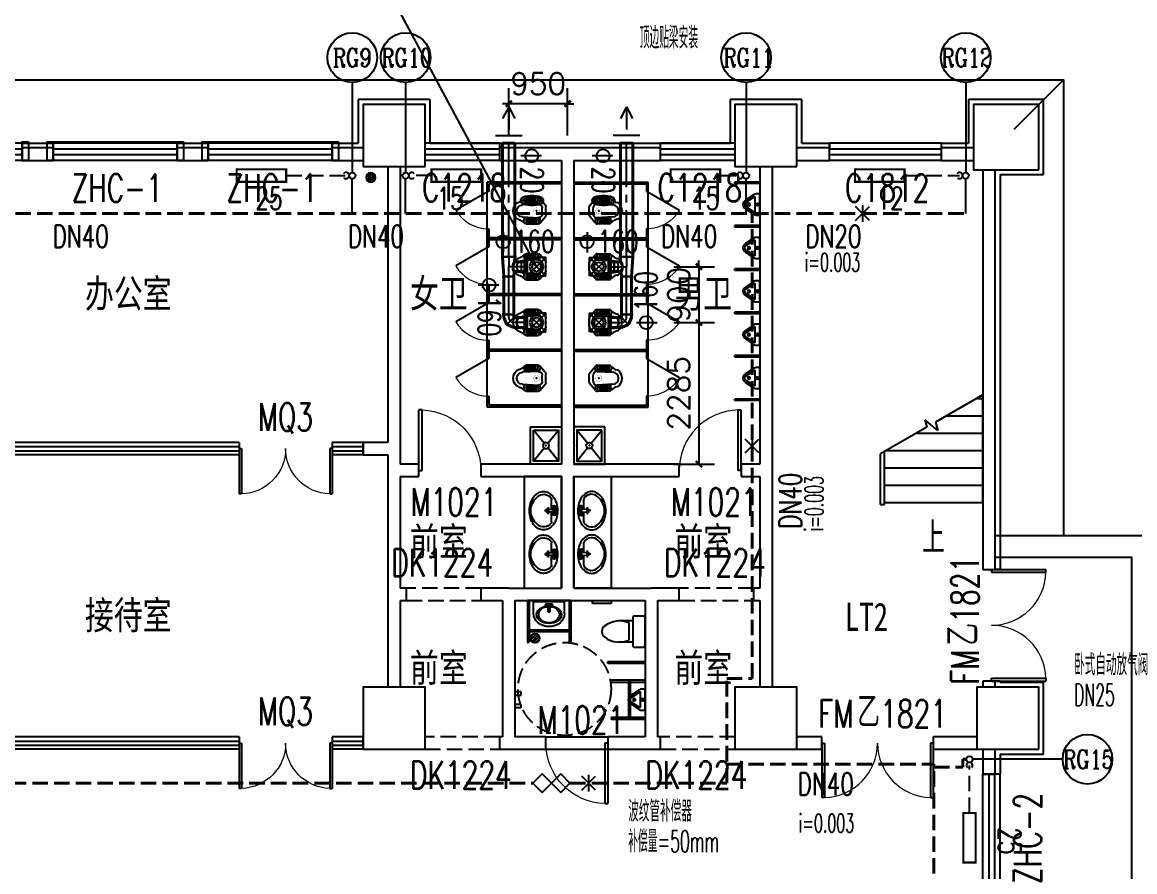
# Model space of a CAD drawing. Extents: x -37230 to 424755, y -141014 to 127947.
# Drawn here: x 100791 to 118741, y 32990 to 46693 of the extents above; entities that cross this region are included whole.
import ezdxf

# ---------------------------------------------------------------- set-up
doc = ezdxf.new("R2010")
doc.units = 0
doc.header["$LTSCALE"] = 1000
doc.header["$MEASUREMENT"] = 0
doc.linetypes.add('CENTER2', pattern=[1.125, 0.75, -0.125, 0.125, -0.125])
doc.linetypes.add('DASH', pattern=[0.35, 0.25, -0.1])
for name, color, linetype in [('AC-PFSB', 4, 'Continuous'), ('COLUMN', 8, 'Continuous'), ('DIM-暖供水', 3, 'Continuous'), ('DIM_SYMB', 3, 'Continuous'), ('DUCT-排风中心线', 5, 'CENTER2'), ('DUCT-排风法兰', 2, 'Continuous'), ('DUCT-排风管端线', 2, 'Continuous'), ('PIPE-暖供支管', 4, 'Continuous'), ('PIPE-暖回支管', 4, 'DASH'), ('S_GROUND(给排水)', 143, 'Continuous'), ('SURFACE', 5, 'Continuous'), ('TH-散热器', 4, 'Continuous'), ('TH_TEXT', 7, 'Continuous'), ('VALVE-暖供水', 7, 'Continuous'), ('VALVE-暖回水', 7, 'Continuous'), ('WINDOW_TEXT', 8, 'Continuous'), ('厨卫', 8, 'Continuous'), ('暖通底图', 8, 'Continuous'), ('设备以及附件层', 7, 'Continuous')]:
    doc.layers.add(name, color=color, linetype=linetype)
doc.layers.add('DUCT-排风管', color=31, linetype='Continuous', lineweight=40)
doc.layers.add('PIPE-暖回水', color=2, linetype='DASH', lineweight=40)
doc.styles.add('-宋体', font='', dxfattribs={"width": 0.75})
doc.styles.add('_TCH_DIM', font='SIMPLEX', dxfattribs={"bigfont": 'GBCBIG'})
doc.styles.add('_TCH_WINDOW', font='SIMPLEX', dxfattribs={"height": 3.5, "bigfont": 'GBCBIG'})
doc.styles.add('_THVAC_DIM', font='SIMPLEX', dxfattribs={"width": 0.8, "height": 3.5, "bigfont": 'HZTXT'})
doc.styles.add('_THVAC_SERIAL', font='COMPLEX', dxfattribs={"width": 0.8, "height": 3.5, "bigfont": 'HZTXT'})
doc.styles.add('DIM_FONT', font='SIMPLEX', dxfattribs={"width": 0.7, "bigfont": 'GBCBIG'})
doc.styles.get('-宋体').set_extended_font_data('SimSun')
doc.dimstyles.get("Standard").update_dxf_attribs({"dimscale": 100, "dimtxt": 3.5, "dimasz": 1, "dimexe": 2.5, "dimexo": 3, "dimgap": 1.5, "dimtad": 1, "dimdec": 0, "dimzin": 0, "dimdsep": 46, "dimtxsty": '_TCH_DIM', "dimblk": 'ARCHTICK', "dimcen": 0.09, "dimclrd": 3, "dimclre": 3, "dimclrt": 3, "dimadec": 0, "dimazin": 0, "dimtfac": 1, "dimtdec": 0, "dimtix": 1, "dimtmove": 2, "dimatfit": 3, "dimfxl": 0, "dimtolj": 1, "dimtzin": 0, "dimarcsym": 0})

# ---------------------------------------------------------------- blocks, each defined once
blk = doc.blocks.new('dgfgrtze')
at = {"layer": '厨卫'}
for p, q in [((324957, -3217), (325215, -3205)), ((324984, -3123), (324993, -3216)), ((325019, -3214), (325019, -3104)), ((325021, -3104), (325211, -3104)), ((325050, -3213), (325050, -3104)), ((325081, -3211), (325081, -3104)), ((325111, -3210), (325111, -3104)), ((325142, -3209), (325142, -3104)), ((325173, -3207), (325173, -3104)), ((325205, -3206), (325211, -3104)), ((325236, -3208), (325251, -3132)), ((325238, -3117), (325330, -3224)), ((324809, -3318), (324809, -3310)), ((324869, -3318), (324869, -3310)), ((325330, -3404), (325238, -3512)), ((325279, -3266), (325279, -3362)), ((325339, -3248), (325339, -3381)), ((325215, -3423), (324957, -3411)), ((324984, -3505), (324993, -3413)), ((325019, -3414), (325019, -3524)), ((325211, -3524), (325021, -3524)), ((325050, -3416), (325050, -3524)), ((325081, -3417), (325081, -3524)), ((325111, -3418), (325111, -3524)), ((325142, -3420), (325142, -3524)), ((325173, -3421), (325173, -3524)), ((325205, -3423), (325211, -3524)), ((325236, -3421), (325251, -3496))]:
    blk.add_line(p, q, dxfattribs=at)
at = {"layer": '厨卫', "const_width": 3}
blk.add_lwpolyline([(325186, -3266, -1), (325186, -3363, -1)], format="xyb", close=True, dxfattribs=at)
at = {"layer": '厨卫'}
for centre, radius, start, end in [((324962, -3310), 153, 130.7841, 180), ((324907, -3246), 68.7, 103.4062, 130.7841), ((324962, -3310), 92.8, 92.693, 180), ((324848, -2999), 185, 283.4062, 315.2192), ((324948, -3099), 43.9, 315.2192, 325.8855), ((325021, -3148), 43.9, 90, 145.8855), ((325211, -3140), 35.9, 40.7002, 90), ((325218, -3266), 61, 0, 92.693), ((325303, -3248), 35.9, 0, 40.7002), ((324962, -3318), 153, 180, 229.2159), ((324962, -3318), 92.8, 180, 267.307), ((325218, -3362), 61, 267.307, 0), ((325303, -3381), 35.9, 319.2998, 0), ((324907, -3382), 68.7, 229.2159, 256.5938), ((324848, -3629), 185, 44.7808, 76.5938), ((324948, -3530), 43.9, 34.1145, 44.7808), ((325021, -3480), 43.9, 214.1145, 270), ((325211, -3488), 35.9, 270, 319.2998)]:
    blk.add_arc(centre, radius, start, end, dxfattribs=at)
for p in [(325186, -3314), (325339, -3314)]:
    blk.add_point(p, dxfattribs=at)
blk = doc.blocks.new('$TCHSYS$APDOOR2D')
blk.add_line((0.5, 0), (0, 0.866))
at = {"lineweight": 13}
blk.add_arc((0.5, 0), 1, 120, 180, dxfattribs=at)
blk = doc.blocks.new('dabi9anqiyi')
at = {"layer": '厨卫'}
for p, q in [((113093, 103811), (112163, 103811)), ((112163, 102611), (112163, 103811)), ((112315, 103811), (112163, 103811)), ((112193, 102611), (112193, 103781)), ((112193, 103781), (112315, 103781)), ((112315, 103781), (112315, 103811)), ((113093, 103811), (112915, 103811)), ((112915, 103811), (112915, 103781)), ((112915, 103781), (113063, 103781)), ((113063, 102611), (113063, 103781)), ((113093, 102611), (113093, 103811)), ((112163, 102611), (112193, 102611)), ((113063, 102611), (113093, 102611))]:
    blk.add_line(p, q, dxfattribs=at)
at = {"layer": '厨卫', "xscale": 600, "yscale": -600, "zscale": 30, "rotation": 180}
blk.add_blockref('$TCHSYS$APDOOR2D', (112615, 103796), dxfattribs=at)
at = {"layer": '厨卫', "extrusion": (0, 0, -1), "xscale": -1, "zscale": -1, "rotation": 90}
blk.add_blockref('dgfgrtze', (-115942, 428200), dxfattribs=at)
blk = doc.blocks.new('$lvtry$00000219')
at = {"color": 0}
for p, q in [((-124, -91), (-43, -216)), ((-116, -76), (116, -76)), ((43, -216), (124, -91))]:
    blk.add_line(p, q, dxfattribs=at)
blk.add_lwpolyline([(69, -231, -0.57735), (-69, -231), (-162, -88, -0.145378), (-170, -61), (-170, 0), (170, 0), (170, -61, -0.145378), (162, -88)], format="xyb", close=True, dxfattribs=at)
for centre, radius in [((0, -177), 20), ((0, -38), 17.7)]:
    blk.add_circle(centre, radius, dxfattribs=at)
for centre, radius, start, end in [((-116, -86), 10, 90, 213.0863), ((116, -86), 10, 326.9137, 90), ((0, -191), 50, 210, 330)]:
    blk.add_arc(centre, radius, start, end, dxfattribs=at)
for p in [(0, -38), (0, -177)]:
    blk.add_point(p, dxfattribs=at)
blk = doc.blocks.new('A$C18BE6784')
at = {"layer": '厨卫'}
for p, q in [((0, 725), (400, 725)), ((0, 725), (0, 700)), ((400, 725), (400, 700)), ((0, 700), (400, 700)), ((0, 25), (400, 25)), ((0, 25), (0, 0)), ((400, 25), (400, 0)), ((0, 0), (400, 0))]:
    blk.add_line(p, q, dxfattribs=at)
at = {"layer": '厨卫', "xscale": -1, "rotation": 90}
blk.add_blockref('$lvtry$00000219', (0, 362), dxfattribs=at)
blk = doc.blocks.new('$lvtry$00000174')
at = {"layer": '厨卫'}
for p, q in [((-179, -96), (-17, -96)), ((-14, -152), (-54, -152)), ((-52, -25), (56, -25)), ((-52, -78), (-20, -78)), ((-22, -44), (-17, -142)), ((2, -208), (2, -161)), ((58, -152), (18, -152)), ((21, -142), (26, -44)), ((21, -96), (183, -96)), ((24, -78), (56, -78))]:
    blk.add_line(p, q, dxfattribs=at)
blk.add_lwpolyline([(-123, -18, 0.084172), (-219, -66, 0.106486), (-289, -143, 0.130324), (-310, -225, 0.130324), (-289, -308, 0.106486), (-219, -385, 0.084172), (-123, -433, 0.073176), (0, -451, 0.073176), (123, -433, 0.084172), (219, -385, 0.106486), (289, -308, 0.130324), (310, -225, 0.130324), (289, -143, 0.106486), (219, -66, 0.084172), (123, -18, 0.073176), (0, 0, 0.073176), (-123, -18)], format="xyb", dxfattribs=at)
for centre, radius in [((-52, -52), 19.4), ((-52, -52), 12.6), ((56, -52), 19.4), ((56, -52), 12.6)]:
    blk.add_circle(centre, radius, dxfattribs=at)
for centre, radius, start, end in [((-114, -224), 148, 125.2171, 225.4044), ((-179, -131), 35.1, 90, 125.2171), ((-52, -52), 26.5, 90, 270), ((2, -152), 30.9, 129.8713, 50.1287), ((2, -62), 29.9, 37.4402, 142.5598), ((2, -142), 19.1, 180, 0), ((2, -152), 19.3, 163.9274, 16.0726), ((56, -52), 26.5, 270, 90), ((183, -131), 35.1, 54.7829, 90), ((118, -224), 148, 314.5956, 54.7829), ((6, -130), 300, 221.743, 269.243), ((-2, -130), 300, 270.757, 318.257)]:
    blk.add_arc(centre, radius, start, end, dxfattribs=at)
for p in [(2, -62), (2, -152)]:
    blk.add_point(p, dxfattribs=at)
blk = doc.blocks.new('AUDIT_I_140201231024-0')
at = {"layer": '厨卫'}
for centre, major_axis, ratio, end_param in [((228, 350), (0, -201), 0.699617, 6.283174), ((226, 350), (0, -167), 0.808666, 6.283176)]:
    blk.add_ellipse(centre, major_axis=major_axis, ratio=ratio, start_param=0, end_param=end_param, dxfattribs=at)
blk = doc.blocks.new('$lvtry$00000171')
for p, q in [((-74, 11), (-11, 74)), ((-70, -27), (27, 70)), ((-53, -53), (53, 53)), ((-27, -70), (70, 27)), ((11, -74), (74, -11))]:
    blk.add_line(p, q)
blk.add_circle((0, 0), 75)
blk.add_point((0, 0))
blk = doc.blocks.new('hgvfdre')
at = {"layer": '厨卫'}
for p, q in [((196778, -2308), (196778, -2969)), ((196807, -2308), (196778, -2308)), ((197478, -2308), (196778, -2308)), ((196807, -2308), (196807, -2969)), ((196878, -2517), (196878, -2308)), ((196878, -2308), (197378, -2308)), ((196878, -2331), (196878, -2308)), ((197378, -2331), (196878, -2331)), ((197378, -2517), (197378, -2308)), ((197378, -2308), (197378, -2331)), ((197450, -2308), (197450, -2969)), ((197478, -2308), (197450, -2308)), ((197478, -2308), (197478, -2969)), ((197828, -2358), (197828, -2308)), ((197828, -2308), (198128, -2308)), ((198128, -2308), (198128, -2358)), ((198128, -2308), (198128, -2308)), ((197185, -2369), (197071, -2369)), ((197071, -2369), (197071, -2407)), ((197109, -2388), (197071, -2388)), ((197071, -2407), (197112, -2407)), ((197104, -2375), (197077, -2402)), ((197104, -2402), (197077, -2375)), ((197090, -2369), (197090, -2407)), ((197116, -2454), (197109, -2369)), ((197121, -2460), (197116, -2454)), ((197128, -2464), (197121, -2460)), ((197136, -2460), (197128, -2464)), ((197140, -2454), (197136, -2460)), ((197147, -2369), (197140, -2454)), ((197144, -2407), (197185, -2407)), ((197185, -2388), (197147, -2388)), ((197179, -2375), (197153, -2402)), ((197179, -2402), (197153, -2375)), ((197166, -2369), (197166, -2407)), ((197185, -2407), (197185, -2369)), ((198128, -2358), (197828, -2358)), ((198478, -2638), (198248, -2638)), ((198418, -2668), (198418, -2948)), ((198478, -2588), (198478, -3028)), ((198648, -2558), (198508, -2558)), ((198678, -3028), (198678, -2588)), ((196807, -2779), (197450, -2779)), ((196807, -2807), (197450, -2807)), ((198478, -2978), (198248, -2978)), ((198508, -3058), (198648, -3058)), ((198078, -3323), (198078, -3293)), ((198078, -3293), (198678, -3293)), ((198678, -3323), (198078, -3323)), ((198678, -3293), (198678, -3323)), ((198678, -3593), (198142, -3593)), ((198143, -3623), (198678, -3623)), ((198413, -4208), (198413, -3608)), ((198443, -4208), (198443, -3608)), ((198678, -3623), (198678, -3593)), ((196678, -3783), (196578, -3783)), ((196578, -3783), (196578, -3833)), ((196578, -3833), (196678, -3833)), ((196678, -3833), (196678, -3783)), ((196678, -3983), (196578, -3983)), ((196578, -3983), (196578, -4033)), ((196578, -4033), (196678, -4033)), ((196678, -4033), (196678, -3983))]:
    blk.add_line(p, q, dxfattribs=at)
blk.add_lwpolyline([(198143, -4223), (198678, -4223), (198678, -4193), (198143, -4193)], dxfattribs=at)
for centre in [(197090, -2388), (197166, -2388)]:
    blk.add_circle(centre, 18.9, dxfattribs=at)
at = {"layer": '厨卫', "linetype": 'DASH'}
blk.add_circle((197378, -3735), 750, dxfattribs=at)
at = {"layer": '厨卫'}
for centre, radius, start, end in [((197128, -2471), 20.9, 124.7081, 55.2919), ((197128, -2471), 13.3, 124.7081, 55.2919), ((198265, -3035), 398, 67.4505, 126.6381), ((198508, -2588), 30, 90, 180), ((198648, -2588), 30, 0, 90), ((198089, -2808), 110, 123.4509, 236.5491), ((196792, -2969), 14.2, 180.1632, 359.8368), ((197464, -2969), 14.2, 180.1632, 359.8368), ((198265, -2581), 398, 233.3619, 292.5495), ((198508, -3028), 30, 180, 270), ((198648, -3028), 30, 270, 0), ((198143, -3608), 15, 89.9994, 270.0006), ((198428, -3608), 15, 0, 180), ((198428, -3608), 15, 269.9969, 270.0031), ((198143, -4208), 15, 89.9994, 270.0006), ((198428, -4208), 15, 180, 0), ((198428, -4208), 15, 89.9969, 90.0031)]:
    blk.add_arc(centre, radius, start, end, dxfattribs=at)
at = {"layer": '厨卫', "extrusion": (0, 0, -1)}
blk.add_ellipse((197128, -2517), major_axis=(-250, 0), ratio=0.847879, start_param=3.141592, end_param=6.283168, dxfattribs=at)
at = {"layer": '厨卫', "xscale": -1}
for name, p, rotation in [('AUDIT_I_140201231024-0', (197478, -2308), 90), ('$lvtry$00000219', (198678, -3908), 270)]:
    blk.add_blockref(name, p, dxfattribs=dict(at, rotation=rotation))
at = {"layer": '厨卫'}
blk.add_blockref('$lvtry$00000171', (196901, -2915), dxfattribs=at)
at = {"layer": '厨卫', "style": 'DIM_FONT', "text_generation_flag": 4, "width": 0.8, "flags": 9}
for tag in ['XSIZE', 'YSIZE']:
    blk.add_attdef(tag, (198678, -2808), '', height=0.5, rotation=270, dxfattribs=at)
blk = doc.blocks.new('geipaishuiguan')
at = {"layer": 'S_GROUND(给排水)'}
for p, q in [((-50313, 82116), (-50313, 81971)), ((-50275, 82043), (-50313, 82043)), ((-50275, 82116), (-50275, 81971))]:
    blk.add_line(p, q, dxfattribs=at)
for radius in [75, 50]:
    blk.add_circle((-50294, 82043), radius, dxfattribs=at)
blk = doc.blocks.new('$lvtry$00000191')
at = {"layer": '厨卫'}
for p, q in [((-250, -50), (-39, -219)), ((39, -219), (250, -50)), ((-250, -450), (-39, -281)), ((39, -281), (250, -450))]:
    blk.add_line(p, q, dxfattribs=at)
for points in [[(300, -500), (300, 0), (-300, 0), (-300, -500)], [(250, -450), (250, -50), (-250, -50), (-250, -450)]]:
    blk.add_lwpolyline(points, close=True, dxfattribs=at)
blk.add_circle((0, -250), 50, dxfattribs=at)
for p in [(0, -50), (0, -250)]:
    blk.add_point(p, dxfattribs=at)
blk = doc.blocks.new('gouzaozhuyi')
at = {"layer": 'COLUMN'}
blk.add_lwpolyline([(-113223, -21566), (-113223, -21866), (-113323, -21866), (-113323, -21566), (-113223, -21566)], dxfattribs=at)
blk = doc.blocks.new('HQS')
at = {"layer": 'AC-PFSB'}
for p, q in [((-160, -160), (160, 160)), ((160, -160), (-160, 160)), ((-80, -160), (-80, -200)), ((80, -160), (80, -200)), ((-80, -200), (80, -200))]:
    blk.add_line(p, q, dxfattribs=at)
blk.add_lwpolyline([(-160, 160), (160, 160), (160, -160), (-160, -160)], close=True, dxfattribs=at)
for radius in [120, 80]:
    blk.add_circle((0, 0), radius, dxfattribs=at)
blk = doc.blocks.new('_ArchTick')
at = {"color": 0, "linetype": 'ByBlock', "const_width": 0.4}
blk.add_lwpolyline([(-0.5, -0.5), (0.5, 0.5)], dxfattribs=at)
blk = doc.blocks.new('*D36')
at = {"color": 3, "lineweight": -2}
for p, q in [((108641, 44865), (108641, 45629)), ((109591, 44865), (109591, 45629)), ((108641, 45379), (108541, 45379)), ((109591, 45379), (108641, 45379)), ((109591, 45379), (109691, 45379))]:
    blk.add_line(p, q, dxfattribs=at)
at = {"layer": 'Defpoints', "color": 0}
for p in [(108641, 45379), (108641, 44565, 103), (109591, 44565)]:
    blk.add_point(p, dxfattribs=at)
at = {"color": 3, "lineweight": -2, "xscale": 100, "yscale": 100, "zscale": 100}
blk.add_blockref('_ArchTick', (108641, 45379), dxfattribs=at)
at = {"color": 3, "lineweight": -2, "xscale": 100, "yscale": 100, "zscale": 100, "rotation": 180}
blk.add_blockref('_ArchTick', (109591, 45379), dxfattribs=at)
at = {"color": 3, "insert": (109116, 45704), "char_height": 350, "attachment_point": 5, "style": '_TCH_DIM'}
blk.add_mtext('\\A1;950', dxfattribs=at)
blk = doc.blocks.new('*D37')
at = {"color": 3, "lineweight": -2}
for p, q in [((111307, 42750), (111960, 42750)), ((111710, 42750), (111710, 42850)), ((111710, 42750), (111710, 41850)), ((111307, 41850), (111960, 41850)), ((111710, 41850), (111710, 41750))]:
    blk.add_line(p, q, dxfattribs=at)
at = {"layer": 'Defpoints', "color": 0}
for p in [(111007, 42750), (111007, 41850), (111710, 41850)]:
    blk.add_point(p, dxfattribs=at)
at = {"color": 3, "lineweight": -2, "xscale": 100, "yscale": 100, "zscale": 100}
for p, rotation in [((111710, 42750), 270), ((111710, 41850), 90)]:
    blk.add_blockref('_ArchTick', p, dxfattribs=dict(at, rotation=rotation))
at = {"color": 3, "insert": (111385, 42300), "char_height": 350, "attachment_point": 5, "rotation": 90, "style": '_TCH_DIM'}
blk.add_mtext('\\A1;900', dxfattribs=at)
blk = doc.blocks.new('*D38')
at = {"color": 3, "lineweight": -2}
for p, q in [((111307, 41850), (111960, 41850)), ((111710, 41850), (111710, 39565)), ((111307, 39565), (111960, 39565))]:
    blk.add_line(p, q, dxfattribs=at)
at = {"layer": 'Defpoints', "color": 0}
for p in [(111007, 41850), (111007, 39565, 0), (111710, 39565)]:
    blk.add_point(p, dxfattribs=at)
at = {"color": 3, "lineweight": -2, "xscale": 100, "yscale": 100, "zscale": 100}
for p, rotation in [((111710, 41850), 90), ((111710, 39565), 270)]:
    blk.add_blockref('_ArchTick', p, dxfattribs=dict(at, rotation=rotation))
at = {"color": 3, "insert": (111385, 40708), "char_height": 350, "attachment_point": 5, "rotation": 90, "style": '_TCH_DIM'}
blk.add_mtext('\\A1;2285', dxfattribs=at)
blk = doc.blocks.new('平')
at = {"color": 3}
for p, q in [((110282, 45488), (110184, 45299)), ((110282, 45488), (110282, 45122)), ((110282, 45488), (110381, 45299)), ((110069, 45025), (110496, 45025))]:
    blk.add_line(p, q, dxfattribs=at)
blk = doc.blocks.new('$DorLib2D$00000001')
for p, q in [((0.45, 0.975), (0.5, 0.975)), ((0.45, 0), (0.45, 0.975)), ((0.5, 0), (0.5, 0.975)), ((0.5, 0), (0.45, 0))]:
    blk.add_line(p, q)
at = {"lineweight": 13}
blk.add_arc((0.475, 0), 0.975, 91.4693, 180, dxfattribs=at)
blk = doc.blocks.new('$DorLib2D$00000002')
for p, q in [((-0.5, 0), (-0.5, 0.4875)), ((-0.475, 0.4875), (-0.5, 0.4875)), ((-0.475, 0), (-0.475, 0.4875)), ((0.475, 0), (0.475, 0.4875)), ((0.475, 0.4875), (0.5, 0.4875)), ((0.5, 0), (0.5, 0.4875)), ((-0.5, 0), (-0.475, 0)), ((0.5, 0), (0.475, 0))]:
    blk.add_line(p, q)
at = {"lineweight": 13}
for centre, start, end in [((-0.4875, 0), 0, 88.53072), ((0.4875, 0), 91.46928, 180)]:
    blk.add_arc(centre, 0.4875, start, end, dxfattribs=at)
blk = doc.blocks.new('$WINLIB2D$00000001')
at = {"color": 0}
for points in [[(-0.5, 0.5), (-0.5, -0.5)], [(-0.5, 0.5), (0.5, 0.5)], [(0.5, -0.5), (0.5, 0.5)], [(0.5, 0.1667), (-0.5, 0.1667)], [(0.5, -0.1667), (-0.5, -0.1667)], [(-0.5, -0.5), (0.5, -0.5)]]:
    blk.add_lwpolyline(points, dxfattribs=at)
blk = doc.blocks.new('_FZH')
blk.add_lwpolyline([(-0.5, -0.5), (0.5, -0.5), (0.5, 0.5), (-0.5, 0.5)], close=True)
blk = doc.blocks.new('$VALVE$00000780')
at = {"layer": '设备以及附件层'}
for points in [[(-37.3, -37.3), (37.3, 37.3)], [(37.3, -37.3), (-37.3, 37.3)], [(0, 45.5), (0, -45.5)]]:
    blk.add_lwpolyline(points, dxfattribs=at)
blk = doc.blocks.new('$VALVE$00000440')
for points in [[(-75, -75), (0, 0), (-75, 75), (-150, 0)], [(75, -75), (150, 0), (75, 75), (0, 0)]]:
    blk.add_lwpolyline(points, close=True)
for p in [(-150, 0), (150, 0)]:
    blk.add_point(p)

msp = doc.modelspace()

# ---------------------------------------------------------------- linework, layer by layer
at = {"color": 3}
for p, q in [((106115.7, 45723.3), (106115.7, 44270.2, 750)), ((106976.5, 45723.3), (106976.5, 44270.2, 750)), ((112470.9, 45723.3), (112470.9, 44270.2, 750)), ((116014.9, 45723.3), (116014.9, 44270.2, 750)), ((117578.4, 34805.1), (116125.3, 34805.1, 750))]:
    msp.add_line(p, q, dxfattribs=at)
at = {"layer": 'DIM-暖供水'}
for points in [[(114640.8, 42567.8, 0, 0, 0), (113340.8, 42567.8, 53.3, 0, 0), (113140.8, 42567.8, 0, 0, 0)], [(113821.4, 39703, 0, 0, 0), (113821.4, 38403, 53.3, 0, 0), (113821.4, 38203, 0, 0, 0)], [(114543.2, 33520.4, 0, 0, 0), (113243.2, 33520.4, 53.3, 0, 0), (113043.2, 33520.4, 0, 0, 0)]]:
    msp.add_lwpolyline(points, format="xyseb", dxfattribs=at)
for centre in [(106115.7, 46123.3), (106976.5, 46123.3), (112470.9, 46123.3), (116014.9, 46123.3), (117978.4, 34805.1)]:
    msp.add_circle(centre, 400, dxfattribs=at)
at = {"layer": 'DIM_SYMB', "color": 8}
msp.add_lwpolyline([(115466.4, 38805.2, 0, 0, 0), (115466.4, 39615.2, 120, 0, 0), (115466.4, 40065.2, 0, 0, 0)], format="xyseb", dxfattribs=at)
at = {"layer": 'DUCT-排风中心线'}
for p, q in [((108641.1, 42910.4), (108641.1, 44745.2)), ((110541.7, 42910.4), (110541.7, 44745.2)), ((108641.1, 42910.2), (108641.1, 42750.2)), ((110541.7, 42910.2), (110541.7, 42750.2)), ((108841.1, 42750.2), (108641.1, 42750.2)), ((108641.1, 42590.2), (108641.1, 42750.2)), ((108901.2, 42750.2), (108841.3, 42750.2)), ((110281.6, 42750.2), (110341.5, 42750.2)), ((110341.7, 42750.2), (110541.7, 42750.2)), ((110541.7, 42590.2), (110541.7, 42750.2)), ((108641.1, 41980.4), (108641.1, 42590)), ((110541.7, 41980.4), (110541.7, 42590)), ((108641.1, 41930.2), (108641.1, 41980.2)), ((108771.1, 41850.2), (108721.1, 41850.2)), ((108901.2, 41850.2), (108771.1, 41850.2)), ((110281.6, 41850.2), (110411.7, 41850.2)), ((110411.7, 41850.2), (110461.7, 41850.2)), ((110541.7, 41930.2), (110541.7, 41980.2))]:
    msp.add_line(p, q, dxfattribs=at)
for centre, start, end in [((108721.1, 41930.2), 180, 270), ((110461.7, 41930.2), 270, 0)]:
    msp.add_arc(centre, 80, start, end, dxfattribs=at)
at = {"layer": 'DUCT-排风法兰'}
for p, q in [((108766.1, 42910.3), (108516.1, 42910.3)), ((110666.7, 42910.3), (110416.7, 42910.3)), ((108841.2, 42855.2), (108841.2, 42645.2)), ((110341.6, 42645.2), (110341.6, 42855.2)), ((108536.1, 42590.1), (108746.1, 42590.1)), ((110436.7, 42590.1), (110646.7, 42590.1)), ((108746.1, 41980.3), (108536.1, 41980.3)), ((108771.2, 41745.2), (108771.2, 41955.2)), ((110411.6, 41955.2), (110411.6, 41745.2)), ((110646.7, 41980.3), (110436.7, 41980.3))]:
    msp.add_line(p, q, dxfattribs=at)
at = {"layer": 'DUCT-排风管'}
for p, q in [((108741.1, 44745.2), (108541.1, 44745.2)), ((108541.1, 44745.2), (108541.1, 42910.4)), ((108741.1, 42910.4), (108741.1, 44745.2)), ((110641.7, 44745.2), (110441.7, 44745.2)), ((110441.7, 44745.2), (110441.7, 42910.4)), ((110641.7, 42910.4), (110641.7, 44745.2)), ((108541.1, 42910.2), (108561.1, 42590.2)), ((108736.1, 42830.2), (108741.1, 42910.2)), ((110446.7, 42830.2), (110441.7, 42910.2)), ((110641.7, 42910.2), (110621.7, 42590.2)), ((108736.1, 42830.2), (108841.1, 42830.2)), ((108901.2, 42830.2), (108841.3, 42830.2)), ((108901.2, 42670.2), (108901.2, 42830.2)), ((110341.5, 42830.2), (110281.6, 42830.2)), ((110281.6, 42830.2), (110281.6, 42670.2)), ((110446.7, 42830.2), (110341.7, 42830.2)), ((108561.1, 42590), (108561.1, 41980.4)), ((108721.1, 42590.2), (108726.1, 42670.2)), ((108721.1, 41980.4), (108721.1, 42590)), ((108841.1, 42670.2), (108726.1, 42670.2)), ((108841.3, 42670.2), (108901.2, 42670.2)), ((110281.6, 42670.2), (110341.5, 42670.2)), ((110341.7, 42670.2), (110456.7, 42670.2)), ((110461.7, 42590.2), (110456.7, 42670.2)), ((110461.7, 42590), (110461.7, 41980.4)), ((110621.7, 41980.4), (110621.7, 42590)), ((108561.1, 41930.2), (108561.1, 41980.2)), ((108607.9, 41817.1), (108561.1, 41930.2)), ((108721.1, 41930.2), (108721.1, 41980.2)), ((108771.1, 41930.2), (108721.1, 41930.2)), ((108901.2, 41930.2), (108771.1, 41930.2)), ((108901.2, 41770.2), (108901.2, 41930.2)), ((110411.7, 41930.2), (110281.6, 41930.2)), ((110281.6, 41930.2), (110281.6, 41770.2)), ((110411.7, 41930.2), (110461.7, 41930.2)), ((110461.7, 41930.2), (110461.7, 41980.2)), ((110574.8, 41817.1), (110621.7, 41930.2)), ((110621.7, 41930.2), (110621.7, 41980.2)), ((108721.1, 41770.2), (108607.9, 41817.1)), ((108771.1, 41770.2), (108721.1, 41770.2)), ((108771.1, 41770.2), (108901.2, 41770.2)), ((110281.6, 41770.2), (110411.7, 41770.2)), ((110411.7, 41770.2), (110461.7, 41770.2)), ((110461.7, 41770.2), (110574.8, 41817.1))]:
    msp.add_line(p, q, dxfattribs=at)
for centre, start, end in [((108852.9, 42742.6), 143.13787, 209.70946), ((110329.9, 42742.6), 330.29054, 36.86213)]:
    msp.add_arc(centre, 146.1, start, end, dxfattribs=at)
at = {"layer": 'DUCT-排风管端线'}
for p, q in [((108541.1, 42910.4), (108741.1, 42910.4)), ((108541.1, 42910.2), (108741.1, 42910.2)), ((110441.7, 42910.4), (110641.7, 42910.4)), ((110641.7, 42910.2), (110441.7, 42910.2)), ((108841.1, 42830.2), (108841.1, 42670.2)), ((108841.3, 42830.2), (108841.3, 42670.2)), ((110341.5, 42670.2), (110341.5, 42830.2)), ((110341.7, 42830.2), (110341.7, 42670.2)), ((108721.1, 42590.2), (108561.1, 42590.2)), ((108721.1, 42590), (108561.1, 42590)), ((110461.7, 42590.2), (110621.7, 42590.2)), ((110621.7, 42590), (110461.7, 42590)), ((108561.1, 41980.4), (108721.1, 41980.4)), ((108561.1, 41980.2), (108721.1, 41980.2)), ((108607.9, 41817.1), (108721.1, 41930.2)), ((108771.1, 41930.2), (108771.1, 41770.2)), ((108771.1, 41770.2), (108771.1, 41930.2)), ((110411.7, 41770.2), (110411.7, 41930.2)), ((110411.7, 41770.2), (110411.7, 41930.2)), ((110461.7, 41980.4), (110621.7, 41980.4)), ((110621.7, 41980.2), (110461.7, 41980.2)), ((110574.8, 41817.1), (110461.7, 41930.2))]:
    msp.add_line(p, q, dxfattribs=at)
at = {"layer": 'PIPE-暖供支管', "linetype": 'Continuous'}
for p, q in [((106115.7, 43608), (106115.7, 44170.2)), ((106976.5, 43608), (106976.5, 44170.2)), ((112470.9, 43608), (112470.9, 44170.2)), ((116014.9, 43608), (116014.9, 44170.2))]:
    msp.add_line(p, q, dxfattribs=at)
for centre in [(106115.7, 44220.2), (106976.5, 44220.2), (112470.9, 44220.2), (116014.9, 44220.2), (116075.3, 34805.1)]:
    msp.add_circle(centre, 50, dxfattribs=at)
at = {"layer": 'PIPE-暖回支管', "linetype": 'DASH'}
for p, q in [((105051, 44220.2), (106015.7, 44220.2)), ((107394.9, 44220.2), (107076.5, 44220.2)), ((112052.5, 44220.2), (112370.9, 44220.2)), ((115027.1, 44220.2), (115914.9, 44220.2)), ((116075.3, 33938.2), (116075.3, 34705.1))]:
    msp.add_line(p, q, dxfattribs=at)
for centre, start, end in [((106015.7, 44220.2), 225, 135), ((107076.5, 44220.2), 45, 315), ((112370.9, 44220.2), 225, 135), ((115914.9, 44220.2), 225, 135), ((116075.3, 34705.1), 315, 225)]:
    msp.add_arc(centre, 50, start, end, dxfattribs=at)
at = {"layer": 'PIPE-暖回水', "linetype": 'DASH'}
for p, q in [((89131.6, 43608), (116014.9, 43608)), ((112566, 36105.8), (112566, 43608)), ((112157.1, 34419.1), (112157.1, 36105.8)), ((112157.1, 36105.8), (112566, 36105.8)), ((112157.1, 34724.6), (115501.3, 34724.6)), ((115501.3, 34677.8), (115501.3, 34724.6)), ((115501.3, 27710.6), (115501.3, 34677.8)), ((115501.3, 34677.8), (115970.2, 34677.8)), ((115970.2, 34677.8), (115970.2, 34805.1)), ((115970.2, 34805.1), (116025.3, 34805.1)), ((68404.3, 34419.1), (109029.1, 34419.1)), ((109629, 34419.1), (112157.1, 34419.1))]:
    msp.add_line(p, q, dxfattribs=at)
at = {"layer": 'SURFACE', "color": 8}
for p, q in [((107371.4, 45445.2), (106211.4, 45445.2)), ((106211.4, 45445.2), (106211.4, 44745.2)), ((107371.4, 44745.2), (107371.4, 45445.2)), ((113371.4, 45445.2), (112211.4, 45445.2)), ((112211.4, 45445.2), (112211.4, 44745.2)), ((113371.4, 44745.2), (113371.4, 45445.2)), ((117271.4, 45445.2), (116061.4, 45445.2)), ((116061.4, 45445.2), (116061.4, 44745.2)), ((117271.4, 44235.2), (117271.4, 45445.2)), ((100791.4, 44745.2), (100791.4, 44665.2)), ((100791.4, 44745.2), (101291.4, 44745.2)), ((101291.4, 44745.2), (101291.4, 44665.2)), ((103291.4, 44745.2), (103291.4, 44665.2)), ((103291.4, 44745.2), (103791.4, 44745.2)), ((103791.4, 44745.2), (103791.4, 44665.2)), ((105791.4, 44745.2), (105791.4, 44665.2)), ((105791.4, 44745.2), (106211.4, 44745.2)), ((107371.4, 44745.2), (109591.4, 44745.2)), ((109591.4, 44745.2), (112211.4, 44745.2)), ((113371.4, 44745.2), (113816.4, 44745.2)), ((113816.4, 44745.2), (113816.4, 44665.2)), ((115616.4, 44745.2), (115616.4, 44665.2)), ((115616.4, 44745.2), (116061.4, 44745.2)), ((116571.4, 44235.2), (116571.4, 37865.2)), ((116571.4, 44235.2), (117271.4, 44235.2)), ((116571.4, 37865.2), (116491.4, 37865.2)), ((116571.4, 36065.2), (116491.4, 36065.2)), ((116571.4, 36065.2), (116571.4, 36045.2)), ((117271.4, 36045.2), (116571.4, 36045.2)), ((117271.4, 34885.2), (117271.4, 36045.2)), ((116571.4, 34885.2), (116571.4, 34565.2)), ((116571.4, 34885.2), (117271.4, 34885.2)), ((116571.4, 34565.2), (116491.4, 34565.2))]:
    msp.add_line(p, q, dxfattribs=at)
at = {"layer": 'TH-散热器', "color": 3, "const_width": 35}
for points in [[(104251, 44120.2), (105051, 44120.2), (105051, 44320.2), (104251, 44320.2)], [(108194.9, 44320.2), (107394.9, 44320.2), (107394.9, 44120.2), (108194.9, 44120.2)], [(111252.5, 44120.2), (112052.5, 44120.2), (112052.5, 44320.2), (111252.5, 44320.2)], [(114227.1, 44120.2), (115027.1, 44120.2), (115027.1, 44320.2), (114227.1, 44320.2)], [(116175.3, 33138.2), (116175.3, 33938.2), (115975.3, 33938.2), (115975.3, 33138.2)]]:
    msp.add_lwpolyline(points, close=True, dxfattribs=at)
at = {"layer": 'TH_TEXT', "color": 3}
for p, q in [((109169.1, 44539.1), (108836.6, 44539.1)), ((110321.1, 44539.1), (109988.6, 44539.1)), ((108551, 43309.6), (108551, 42977.1)), ((109904.5, 43309.6), (109904.5, 42977.1)), ((108481.5, 42454.8, 103), (108149, 42454.8, 103)), ((110701.2, 41849.8, 103), (111033.7, 41849.8, 103))]:
    msp.add_line(p, q, dxfattribs=at)
msp.add_lwpolyline([(102864.3, 49687.3), (105362.1, 49687.3), (109088.7, 42750.2)], dxfattribs=at)
for centre in [(109011.6, 44539.1), (110163.6, 44539.1), (108551, 43152.1), (109904.5, 43152.1), (108324, 42454.8, 103), (110858.7, 41849.8, 103)]:
    msp.add_circle(centre, 105, dxfattribs=at)
at = {"layer": '暖通底图', "color": 8}
for p, q in [((101291.4, 44765.2), (103291.4, 44765.2)), ((103791.4, 44765.2), (105791.4, 44765.2)), ((101291.4, 44665.2), (100791.4, 44665.2)), ((100791.4, 44665.2), (100791.4, 44465.2)), ((101291.4, 44465.2), (101291.4, 44665.2)), ((103791.4, 44665.2), (103291.4, 44665.2)), ((103291.4, 44665.2), (103291.4, 44465.2)), ((103791.4, 44465.2), (103791.4, 44665.2)), ((106291.4, 44665.2), (105791.4, 44665.2)), ((105791.4, 44665.2), (105791.4, 44465.2)), ((109591.4, 44665.2), (108491.4, 44665.2)), ((108491.4, 44665.2), (108491.4, 44465.2)), ((111091.4, 44665.2), (109591.4, 44665.2)), ((111091.4, 44465.2), (111091.4, 44665.2)), ((113816.4, 44665.2), (113291.4, 44665.2)), ((113816.4, 44465.2), (113816.4, 44665.2)), ((116141.4, 44665.2), (115616.4, 44665.2)), ((115616.4, 44665.2), (115616.4, 44465.2)), ((100791.4, 44465.2), (101291.4, 44465.2)), ((103291.4, 44465.2), (103791.4, 44465.2)), ((105791.4, 44465.2), (106291.4, 44465.2)), ((106691.4, 44365.2), (106691.4, 39915.2)), ((106891.4, 44365.2), (106891.4, 39815.2)), ((108491.4, 44465.2), (109491.4, 44465.2)), ((109491.4, 44465.2), (109491.4, 39565.2)), ((109691.4, 44465.2), (109691.4, 39565.2)), ((109691.4, 44465.2), (111091.4, 44465.2)), ((112691.4, 44365.2), (112691.4, 39565.2)), ((112891.4, 44365.2), (112891.4, 39465.2)), ((113291.4, 44465.2), (113816.4, 44465.2)), ((115616.4, 44465.2), (116141.4, 44465.2)), ((116291.4, 44315.2), (116291.4, 37865.2)), ((116491.4, 37865.2), (116491.4, 44315.2)), ((116291.4, 40681.5), (115526.9, 40240.1)), ((116193.9, 40625.2), (116291.4, 40625.2)), ((116291.4, 38945.2), (116291.4, 40681.5)), ((115561.9, 40109.7), (115355.8, 40282.6)), ((115355.8, 40282.6), (115388.6, 40160.3)), ((115526.9, 40240.1), (115561.9, 40109.7)), ((115708.9, 40345.2), (116291.4, 40345.2)), ((115388.6, 40160.3), (114641.4, 39728.9)), ((115223.9, 40065.2), (116291.4, 40065.2)), ((106691.4, 39915.2), (106291.4, 39915.2)), ((106291.4, 39915.2), (106291.4, 39715.2)), ((106291.4, 39715.2), (106691.4, 39715.2)), ((106691.4, 39715.2), (106691.4, 39465.2)), ((106891.4, 39815.2), (106891.4, 39565.2)), ((114641.4, 38945.2), (114641.4, 39728.9)), ((114641.4, 38915.2), (114641.4, 39728.9)), ((114701.4, 38915.2), (114701.4, 39763.5)), ((114738.9, 39785.2), (116291.4, 39785.2)), ((107191.4, 39565.2), (106891.4, 39565.2)), ((107191.4, 39365.2), (107191.4, 39565.2)), ((109491.4, 39565.2), (108191.4, 39565.2)), ((108191.4, 39565.2), (108191.4, 39365.2)), ((111391.4, 39565.2), (109691.4, 39565.2)), ((111391.4, 39365.2), (111391.4, 39565.2)), ((112691.4, 39565.2), (112391.4, 39565.2)), ((112391.4, 39565.2), (112391.4, 39365.2)), ((114701.4, 39505.2), (116291.4, 39505.2)), ((106691.4, 39465.2), (106691.4, 37465.2)), ((106891.4, 39365.2), (107191.4, 39365.2)), ((106891.4, 39365.2), (106891.4, 37565.2)), ((108191.4, 39365.2), (109491.4, 39365.2)), ((109491.4, 39365.2), (109491.4, 37565.2)), ((109691.4, 39365.2), (111391.4, 39365.2)), ((109691.4, 39365.2), (109691.4, 37565.2)), ((112391.4, 39365.2), (112691.4, 39365.2)), ((112691.4, 39365.2), (112691.4, 37565.2)), ((112891.4, 39465.2), (112891.4, 37465.2)), ((114701.4, 39225.2), (116291.4, 39225.2)), ((114641.4, 38915.2), (114701.4, 38915.2)), ((114701.4, 38945.2), (116291.4, 38945.2)), ((116291.4, 37865.2), (116491.4, 37865.2)), ((106991.4, 37565.2), (106891.4, 37565.2)), ((106991.4, 37365.2), (106991.4, 37565.2)), ((108641.4, 37565.2), (108191.4, 37565.2)), ((108191.4, 37565.2), (108191.4, 37365.2)), ((108641.4, 37565.2), (109491.4, 37565.2)), ((109691.4, 37565.2), (110941.4, 37565.2)), ((111391.4, 37565.2), (110941.4, 37565.2)), ((111391.4, 37365.2), (111391.4, 37565.2)), ((112691.4, 37565.2), (112591.4, 37565.2)), ((112591.4, 37565.2), (112591.4, 37365.2)), ((106691.4, 37465.2), (106691.4, 35965.2)), ((106891.4, 37365.2), (106991.4, 37365.2)), ((106891.4, 37365.2), (106891.4, 35965.2)), ((108191.4, 37365.2), (108541.4, 37365.2)), ((108541.4, 37365.2), (108541.4, 35165.2)), ((108741.4, 37365.2), (108741.4, 35165.2)), ((108741.4, 37365.2), (109591.4, 37365.2)), ((109591.4, 37365.2), (110841.4, 37365.2)), ((110841.4, 37365.2), (110841.4, 35165.2)), ((111041.4, 37365.2), (111041.4, 35165.2)), ((111041.4, 37365.2), (111391.4, 37365.2)), ((112591.4, 37365.2), (112691.4, 37365.2)), ((112691.4, 37365.2), (112691.4, 35965.2)), ((112891.4, 37465.2), (112891.4, 35965.2)), ((116491.4, 36065.2), (116291.4, 36065.2)), ((116291.4, 36065.2), (116291.4, 35965.2)), ((116491.4, 35965.2), (116491.4, 36065.2)), ((108541.4, 35165.2), (108491.4, 35165.2)), ((108491.4, 35165.2), (108491.4, 34965.2)), ((109241.4, 35165.2), (108741.4, 35165.2)), ((109241.4, 34965.2), (109241.4, 35165.2)), ((109241.4, 35165.2), (110241.4, 35165.2)), ((110841.4, 35165.2), (110241.4, 35165.2)), ((110241.4, 35165.2), (110241.4, 34965.2)), ((111091.4, 35165.2), (111041.4, 35165.2)), ((111091.4, 34965.2), (111091.4, 35165.2)), ((113691.4, 35165.2), (113291.4, 35165.2)), ((113691.4, 34965.2), (113691.4, 35165.2)), ((116191.4, 35165.2), (115491.4, 35165.2)), ((115491.4, 35165.2), (115491.4, 34965.2)), ((108491.4, 34965.2), (108641.4, 34965.2)), ((108641.4, 34965.2), (109241.4, 34965.2)), ((109241.4, 34965.2), (110241.4, 34965.2)), ((110241.4, 34965.2), (110941.4, 34965.2)), ((110941.4, 34965.2), (111091.4, 34965.2)), ((113291.4, 34965.2), (113691.4, 34965.2)), ((115491.4, 34965.2), (116191.4, 34965.2)), ((116291.4, 34965.2), (116291.4, 34565.2)), ((116491.4, 34565.2), (116491.4, 34965.2)), ((116291.4, 34565.2), (116491.4, 34565.2))]:
    msp.add_line(p, q, dxfattribs=at)
at = {"layer": '暖通底图', "color": 8, "linetype": 'DASH'}
for p, q in [((108191.4, 37565.2), (106991.4, 37565.2)), ((112591.4, 37565.2), (111391.4, 37565.2)), ((106991.4, 37365.2), (108191.4, 37365.2)), ((111391.4, 37365.2), (112591.4, 37365.2)), ((108491.4, 35165.2), (107291.4, 35165.2)), ((112291.4, 35165.2), (111091.4, 35165.2)), ((107291.4, 34965.2), (108491.4, 34965.2)), ((111091.4, 34965.2), (112291.4, 34965.2))]:
    msp.add_line(p, q, dxfattribs=at)
at = {"layer": '暖通底图', "color": 8}
for points in [[(65991.4, 38415.2), (65991.4, 45765.2), (117591.4, 45765.2), (117591.4, 38415.2)], [(117591.4, 45765.2), (116791.4, 44965.2)], [(116491.4, 38415.2), (119041.4, 38415.2), (119041.4, 26915.2), (116891.4, 26915.2)], [(116491.4, 38065.2), (118691.4, 38065.2), (118691.4, 27265.2), (116891.4, 27265.2)]]:
    msp.add_lwpolyline(points, dxfattribs=at)
for points in [[(109491.4, 37565.2), (109491.4, 39365.2), (108891.4, 39365.2), (108891.4, 37565.2)], [(109691.4, 37565.2), (109691.4, 39365.2), (110291.4, 39365.2), (110291.4, 37565.2)]]:
    msp.add_lwpolyline(points, close=True, dxfattribs=at)

# ---------------------------------------------------------------- block references
msp.add_blockref('平', (-1641.2, -160.1))
at = {"xscale": -1}
msp.add_blockref('平', (220824, -160.1), dxfattribs=at)
at = {"layer": 'AC-PFSB', "yscale": 0.9375, "zscale": 0.9375}
for p, xscale, rotation in [((109088.7, 42750.2), -0.9375, 270), ((110094.1, 42750.2), 0.9375, 90.00000000000001), ((109088.7, 41850.2), -0.9375, 270), ((110094.1, 41850.2), 0.9375, 90.00000000000001)]:
    msp.add_blockref('HQS', p, dxfattribs=dict(at, xscale=xscale, rotation=rotation))
at = {"layer": 'VALVE-暖供水', "xscale": 3, "yscale": 3, "zscale": 3}
for p in [(114347.4, 43608), (112566, 39856.9), (109930.2, 34419.1)]:
    msp.add_blockref('$VALVE$00000780', p, dxfattribs=at)
at = {"layer": 'VALVE-暖回水', "xscale": 2, "yscale": 2, "zscale": 2}
msp.add_blockref('$VALVE$00000440', (109329.1, 34419.1), dxfattribs=at)
at = {"layer": '暖通底图', "color": 8}
for name, p, xscale, yscale, zscale, rotation in [('_FZH', (106791.4, 44865.2), 1000, 1000, 1000, 90), ('_FZH', (112791.4, 44865.2), 1000, 1000, 1000, 90), ('_FZH', (116666.4, 44840.2), 1050, 1050, 1050, 90), ('$DorLib2D$00000002', (116431.4, 36965.2), 1800, 1800, 280, 270), ('_FZH', (106791.4, 35465.2), 1000, 1000, 1000, 90), ('_FZH', (112791.4, 35465.2), 1000, 1000, 1000, 90), ('_FZH', (116691.4, 35465.2), 1000, 1000, 1000, 90)]:
    msp.add_blockref(name, p, dxfattribs=dict(at, xscale=xscale, yscale=yscale, zscale=zscale, rotation=rotation))
ref = msp.add_blockref('$WINLIB2D$00000001', (99791.4, 44605.2), dxfattribs=dict(at, xscale=-2000, yscale=280, zscale=280))
ref.add_attrib('A', 'ZHC-1', (99086.4, 43798.5), dxfattribs={"layer": 'WINDOW_TEXT', "color": 8, "height": 446.25, "style": '_TCH_WINDOW', "width": 0.705882})
for name, p in [('gouzaozhuyi', (214114.8, 66331.1)), ('gouzaozhuyi', (214514.8, 66331.1)), ('gouzaozhuyi', (216614.8, 66331.1)), ('gouzaozhuyi', (217014.8, 66331.1)), ('gouzaozhuyi', (219114.8, 66331.1)), ('hgvfdre', (-87836.8, 39673.2))]:
    msp.add_blockref(name, p, dxfattribs=at)
ref = msp.add_blockref('$WINLIB2D$00000001', (102291.4, 44605.2), dxfattribs=dict(at, xscale=-2000, yscale=280, zscale=280))
ref.add_attrib('A', 'ZHC-1', (101586.4, 43798.5), dxfattribs={"layer": 'WINDOW_TEXT', "color": 8, "height": 446.25, "style": '_TCH_WINDOW', "width": 0.705882})
ref = msp.add_blockref('$WINLIB2D$00000001', (104791.4, 44605.2), dxfattribs=dict(at, xscale=-2000, yscale=280, zscale=280))
ref.add_attrib('A', 'ZHC-1', (104086.4, 43798.5), dxfattribs={"layer": 'WINDOW_TEXT', "color": 8, "height": 446.25, "style": '_TCH_WINDOW', "width": 0.705882})
ref = msp.add_blockref('$WINLIB2D$00000001', (107891.4, 44605.2), dxfattribs=dict(at, xscale=-1200, yscale=280, zscale=280))
ref.add_attrib('A', 'C1218', (107238.9, 43803.2), dxfattribs={"layer": 'WINDOW_TEXT', "color": 8, "height": 446.25, "style": '_TCH_WINDOW', "width": 0.705882})
ref = msp.add_blockref('$WINLIB2D$00000001', (111691.4, 44605.2), dxfattribs=dict(at, xscale=-1200, yscale=280, zscale=280))
ref.add_attrib('A', 'C1218', (111038.9, 43803.2), dxfattribs={"layer": 'WINDOW_TEXT', "color": 8, "height": 446.25, "style": '_TCH_WINDOW', "width": 0.705882})
ref = msp.add_blockref('$WINLIB2D$00000001', (114716.4, 44605.2), dxfattribs=dict(at, xscale=-1800, yscale=280, zscale=280))
ref.add_attrib('A', 'C1812', (114063.9, 43798.5), dxfattribs={"layer": 'WINDOW_TEXT', "color": 8, "height": 446.25, "style": '_TCH_WINDOW', "width": 0.705882})
at = {"layer": '暖通底图', "color": 8, "xscale": -1}
msp.add_blockref('geipaishuiguan', (56122.3, -37853.1), dxfattribs=at)
at = {"layer": '暖通底图', "color": 8, "xscale": -1, "rotation": 90}
for p in [(212102.9, 156278), (212102.9, 155378), (212102.9, 154478), (212102.9, 153578)]:
    msp.add_blockref('dabi9anqiyi', p, dxfattribs=at)
at = {"layer": '暖通底图', "color": 8}
for name, p, rotation in [('dabi9anqiyi', (7079.9, 156278), 270), ('A$C18BE6784', (112691.4, 44115.2), 180), ('A$C18BE6784', (112691.4, 43415.2), 180), ('dabi9anqiyi', (7079.9, 155378), 270), ('A$C18BE6784', (112691.4, 42715.2), 180), ('dabi9anqiyi', (7079.9, 154478), 270), ('A$C18BE6784', (112691.4, 42015.2), 180), ('dabi9anqiyi', (7079.9, 153578), 270), ('A$C18BE6784', (112691.4, 41315.2), 180)]:
    msp.add_blockref(name, p, dxfattribs=dict(at, rotation=rotation))
ref = msp.add_blockref('$DorLib2D$00000002', (105041.4, 39815.2), dxfattribs=dict(at, xscale=1500, yscale=-1500, zscale=200))
ref.add_attrib('A', 'MQ3', (104591.4, 40104.6), dxfattribs={"layer": 'WINDOW_TEXT', "color": 8, "height": 446.25, "style": '_TCH_WINDOW', "width": 0.705882})
ref = msp.add_blockref('$DorLib2D$00000001', (107691.4, 39465.2), dxfattribs=dict(at, xscale=-1000, yscale=1000, zscale=200))
ref.add_attrib('A', 'M1021', (107053.9, 38729.6), dxfattribs={"layer": 'WINDOW_TEXT', "color": 8, "height": 446.25, "style": '_TCH_WINDOW', "width": 0.705882})
ref = msp.add_blockref('$DorLib2D$00000001', (111891.4, 39465.2), dxfattribs=dict(at, xscale=1000, yscale=1000, zscale=200))
ref.add_attrib('A', 'M1021', (111253.9, 38729.6), dxfattribs={"layer": 'WINDOW_TEXT', "color": 8, "height": 446.25, "style": '_TCH_WINDOW', "width": 0.705882})
at = {"layer": '暖通底图', "color": 8, "yscale": -1, "rotation": 90}
for name, p in [('$lvtry$00000191', (109491.4, 39865.2, 0)), ('$lvtry$00000174', (109427.5, 38813.3)), ('$lvtry$00000174', (109427.5, 38113.3))]:
    msp.add_blockref(name, p, dxfattribs=at)
at = {"layer": '暖通底图', "color": 8, "xscale": -1, "yscale": -1, "rotation": 270}
for name, p in [('$lvtry$00000191', (109691.4, 39865.2, 0)), ('$lvtry$00000174', (109755.3, 38813.3)), ('$lvtry$00000174', (109755.3, 38113.3))]:
    msp.add_blockref(name, p, dxfattribs=at)
at = {"layer": '暖通底图', "color": 8, "zscale": 200}
for name, p, xscale, yscale in [('$WINLIB2D$00000001', (101291.4, 39815.2), -5999.999999999884, 200), ('$WINLIB2D$00000001', (106041.4, 39815.2), -500.0000000001164, -200), ('$WINLIB2D$00000001', (101291.4, 35065.2), -5999.999999999884, 200), ('$WINLIB2D$00000001', (106041.4, 35065.2), -500.0000000001164, -200), ('$DorLib2D$00000002', (114591.4, 35065.2), -1800, -1800)]:
    msp.add_blockref(name, p, dxfattribs=dict(at, xscale=xscale, yscale=yscale))
at = {"layer": '暖通底图', "color": 8}
ref = msp.add_blockref('$DorLib2D$00000002', (105041.4, 35065.2), dxfattribs=dict(at, xscale=1500, yscale=-1500, zscale=200))
ref.add_attrib('A', 'MQ3', (104591.4, 35354.6), dxfattribs={"layer": 'WINDOW_TEXT', "color": 8, "height": 446.25, "style": '_TCH_WINDOW', "width": 0.705882})
ref = msp.add_blockref('$DorLib2D$00000001', (109741.4, 35065.2), dxfattribs=dict(at, xscale=1000, yscale=-1000, zscale=200))
ref.add_attrib('A', 'M1021', (109103.9, 35217.1), dxfattribs={"layer": 'WINDOW_TEXT', "color": 8, "height": 446.25, "style": '_TCH_WINDOW', "width": 0.705882})
ref = msp.add_blockref('$WINLIB2D$00000001', (116431.4, 33565.2), dxfattribs=dict(at, xscale=-2000, yscale=-280, zscale=280, rotation=270))
ref.add_attrib('A', 'ZHC-2', (117238.6, 32792.7), dxfattribs={"layer": 'WINDOW_TEXT', "color": 8, "height": 446.25, "rotation": 90, "style": '_TCH_WINDOW', "width": 0.705882})

# ---------------------------------------------------------------- texts
at = {"layer": 'DIM-暖供水', "color": 7, "style": '_THVAC_DIM', "width": 0.564706}
for p in [(113418.8, 42672.8), (113321.2, 33625.4)]:
    msp.add_text('i=0.003', height=297.5, dxfattribs=at).set_placement(p)
msp.add_text('i=0.003', height=297.5, rotation=90, dxfattribs=at).set_placement((113716.4, 38481))
at = {"layer": 'DIM_SYMB', "color": 7, "style": '_TCH_DIM'}
msp.add_text('上', height=506.4, dxfattribs=at).set_placement((115310, 38122.7))
at = {"layer": 'TH_TEXT', "color": 3, "style": '_TCH_DIM'}
for s, height, width, p in [('顶边贴梁安装', 351.75, 0.525, (110754.2, 46268)), ('25', 360, 0.705882, (104554.6, 43671.6)), ('15', 360, 0.705882, (107479.8, 43671.6)), ('15', 360, 0.705882, (111604.5, 43671.6)), ('12', 360, 0.705882, (114579.2, 43671.6)), ('DN40', 360, 0.705882, (101283.7, 43058.7)), ('DN40', 360, 0.705882, (106046.8, 43058.7)), ('DN40', 360, 0.705882, (111099.5, 43058.7)), ('DN20', 360, 0.705882, (113427.9, 43058.7)), ('卧式自动放气阀', 339.28, 0.7, (117763.2, 36159.5)), ('DN25', 351.75, 0.525, (117763.2, 35667.1)), ('DN40', 360, 0.705882, (113305, 34224.6)), ('波纹管补偿器', 339.28, 0.7, (110569.3, 33796.7)), ('补偿量=50mm', 351.75, 0.525, (110569.3, 33304.3))]:
    msp.add_text(s, height=height, dxfattribs=dict(at, width=width)).set_placement(p)
at = {"layer": 'TH_TEXT', "style": '_THVAC_SERIAL', "width": 0.752941}
for s, p in [('RG9', (105801, 45974.6)), ('RG10', (106581.8, 45974.6)), ('RG11', (112102.9, 45974.6)), ('RG12', (115620.3, 45974.6)), ('RG15', (117583.8, 34656.3))]:
    msp.add_text(s, height=297.5, dxfattribs=at).set_placement(p)
at = {"layer": 'TH_TEXT', "color": 3, "style": '_TCH_DIM', "width": 0.705882}
for s, rotation, p in [('200', 270, (108836.6, 44364.1)), ('200', 270, (109988.6, 44364.1)), ('160', 0.00001, (108726, 42977.1)), ('160', 359.99999, (110079.5, 42977.1)), ('160', 89.99999, (111033.7, 42024.8, 103)), ('160', 270.00001, (108149, 42279.8, 103)), ('DN40', 90, (113363.5, 38522.1)), ('25', 270, (116544.7, 33705.9))]:
    msp.add_text(s, height=360, rotation=rotation, dxfattribs=at).set_placement(p)
at = {"layer": 'WINDOW_TEXT', "color": 8, "linetype": 'DASH', "style": '_TCH_WINDOW', "width": 0.705882}
for p in [(106743.9, 37754.6), (111143.9, 37754.6), (107043.9, 34329.6), (110843.9, 34329.6)]:
    msp.add_text('DK1224', height=446.25, dxfattribs=at).set_placement(p)
at = {"layer": 'WINDOW_TEXT', "color": 8, "style": '_TCH_WINDOW', "width": 0.705882}
for s, p in [('1821', (116225, 37007)), ('FM', (116225, 36008.4))]:
    msp.add_text(s, height=446.25, rotation=90, dxfattribs=at).set_placement(p)
at = {"layer": 'WINDOW_TEXT', "color": 8, "style": '_TCH_WINDOW'}
msp.add_text('乙', height=506.4, rotation=90, dxfattribs=at).set_placement((116225, 36638.4))
at = {"layer": 'WINDOW_TEXT', "color": 8, "style": '_TCH_WINDOW', "width": 0.705882}
for s, p in [('FM', (113634.6, 35315.2)), ('1821', (114633.2, 35315.2))]:
    msp.add_text(s, height=446.25, dxfattribs=at).set_placement(p)
at = {"layer": 'WINDOW_TEXT', "color": 8, "style": '_TCH_WINDOW'}
msp.add_text('乙', height=506.4, dxfattribs=at).set_placement((114264.6, 35315.2))
at = {"layer": '暖通底图', "color": 8, "style": '-宋体', "width": 0.75}
for s, p in [('办公室', (101803.1, 42089.8)), ('女卫', (107046.6, 42089.8)), ('男卫', (111313.4, 42089.8)), ('前室', (107046.6, 38089.8)), ('前室', (111313.4, 38089.8)), ('接待室', (101803.1, 36901.4)), ('LT2', (114064.5, 36875.9)), ('前室', (107046.6, 36052)), ('前室', (111313.4, 36052))]:
    msp.add_text(s, height=455.7, dxfattribs=at).set_placement(p)

# ---------------------------------------------------------------- dimensions: what is measured, and where the dimension line sits
dim = msp.add_linear_dim(base=(108641.1, 45379.2), p1=(109591.4, 44565.2), p2=(108641.1, 44565.2, 103), dimstyle='Standard')
dim.commit()
dim.dimension.update_dxf_attribs({"geometry": '*D36', "text_midpoint": (109116.2, 45704.2)})
for base, p1, p2, picture, middle in [((111709.7, 41850.2), (111006.8, 42750.2), (111006.8, 41850.2), '*D37', (111384.7, 42300.2)), ((111709.7, 39565.2), (111006.8, 41850.2), (111006.8, 39565.2, 0), '*D38', (111384.7, 40707.7))]:
    dim = msp.add_linear_dim(base=base, p1=p1, p2=p2, angle=90, dimstyle='Standard')
    dim.commit()
    dim.dimension.update_dxf_attribs({"geometry": picture, "text_midpoint": middle})

doc.saveas('drawing.dxf')
